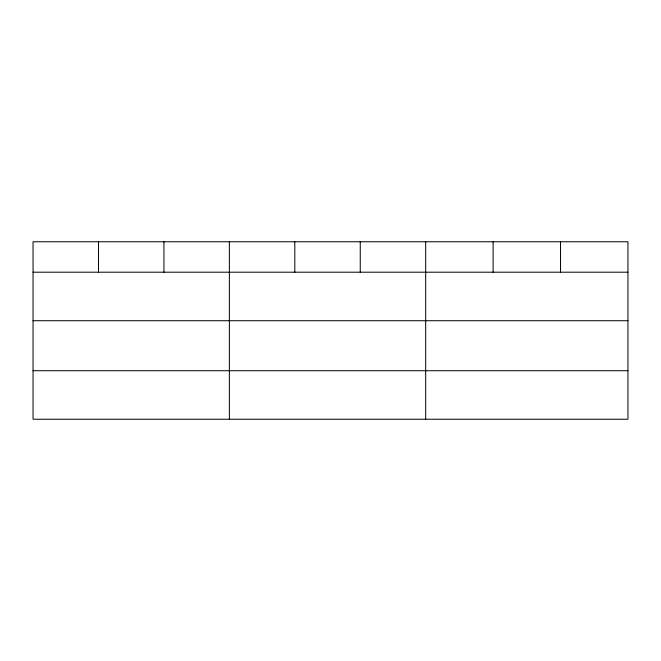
<?xml version="1.0" encoding="UTF-8"?>
<svg xmlns="http://www.w3.org/2000/svg" width="661" height="661" viewBox="0 0 661 661"><rect width="100%" height="100%" fill="white"/><g stroke="black" fill="none" stroke-linecap="round" stroke-linejoin="round"><path stroke-width="0.99" d="M627.95 320.725L627.95 241.761L33.05 241.761L33.05 419.239L627.95 419.239L627.95 320.725L33.05 320.725M33.05 272.2L627.95 272.2M33.05 370.714L627.95 370.714M560.528 241.761L560.528 272.2M493.106 241.761L493.106 272.2M425.684 241.761L425.684 419.239M360.245 241.761L360.245 272.2M294.806 241.761L294.806 272.2M229.367 241.761L229.367 419.239M163.928 241.761L163.928 272.2M98.489 241.761L98.489 272.2"/></g></svg>
